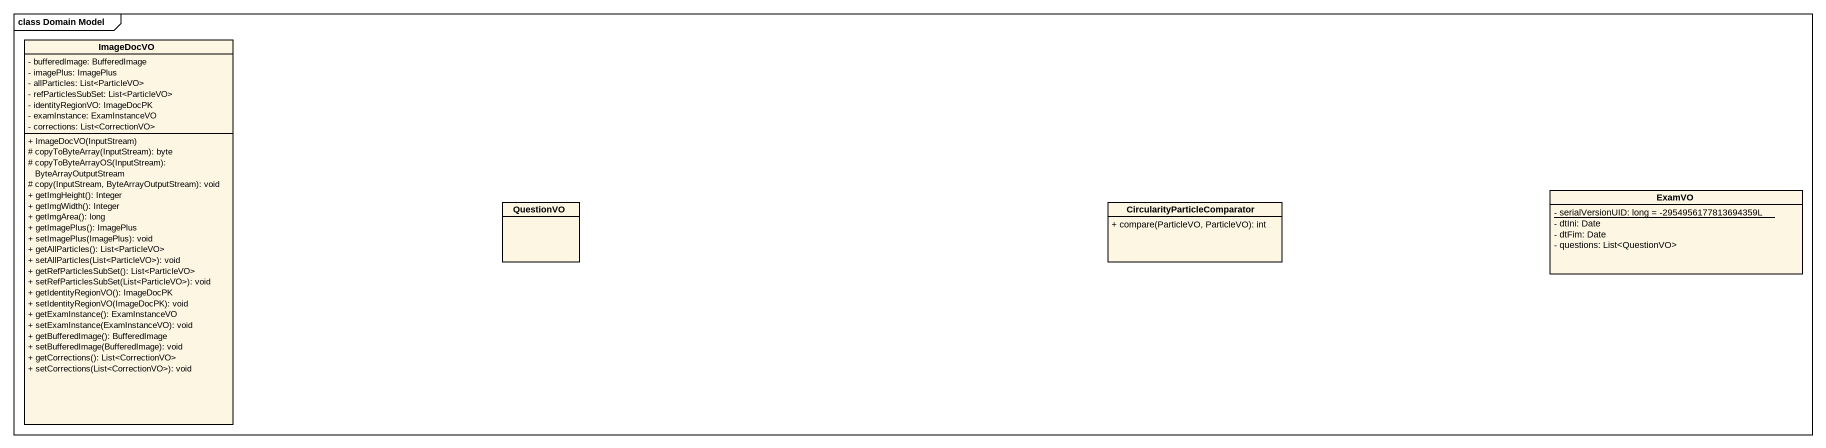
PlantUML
@startuml
mainframe class Domain Model
hide circle
hide empty members
skinparam classAttributeIconSize 0
class ImageDocVO {
  - bufferedImage: BufferedImage
  - imagePlus: ImagePlus
  - allParticles: List<ParticleVO>
  - refParticlesSubSet: List<ParticleVO>
  - identityRegionVO: ImageDocPK
  - examInstance: ExamInstanceVO
  - corrections: List<CorrectionVO>
  + ImageDocVO(InputStream)
  # copyToByteArray(InputStream): byte
  # copyToByteArrayOS(InputStream): ByteArrayOutputStream
  # copy(InputStream, ByteArrayOutputStream): void
  + getImgHeight(): Integer
  + getImgWidth(): Integer
  + getImgArea(): long
  + getImagePlus(): ImagePlus
  + setImagePlus(ImagePlus): void
  + getAllParticles(): List<ParticleVO>
  + setAllParticles(List<ParticleVO>): void
  + getRefParticlesSubSet(): List<ParticleVO>
  + setRefParticlesSubSet(List<ParticleVO>): void
  + getIdentityRegionVO(): ImageDocPK
  + setIdentityRegionVO(ImageDocPK): void
  + getExamInstance(): ExamInstanceVO
  + setExamInstance(ExamInstanceVO): void
  + getBufferedImage(): BufferedImage
  + setBufferedImage(BufferedImage): void
  + getCorrections(): List<CorrectionVO>
  + setCorrections(List<CorrectionVO>): void
}
class QuestionVO
class "CircularityParticleComparator" as CircularityParticleComparato {
  + compare(ParticleVO, ParticleVO): int
}
class ExamVO {
  {static} - serialVersionUID: long = -2954956177813694359L
  - dtIni: Date
  - dtFim: Date
  - questions: List<QuestionVO>
}
@enduml
